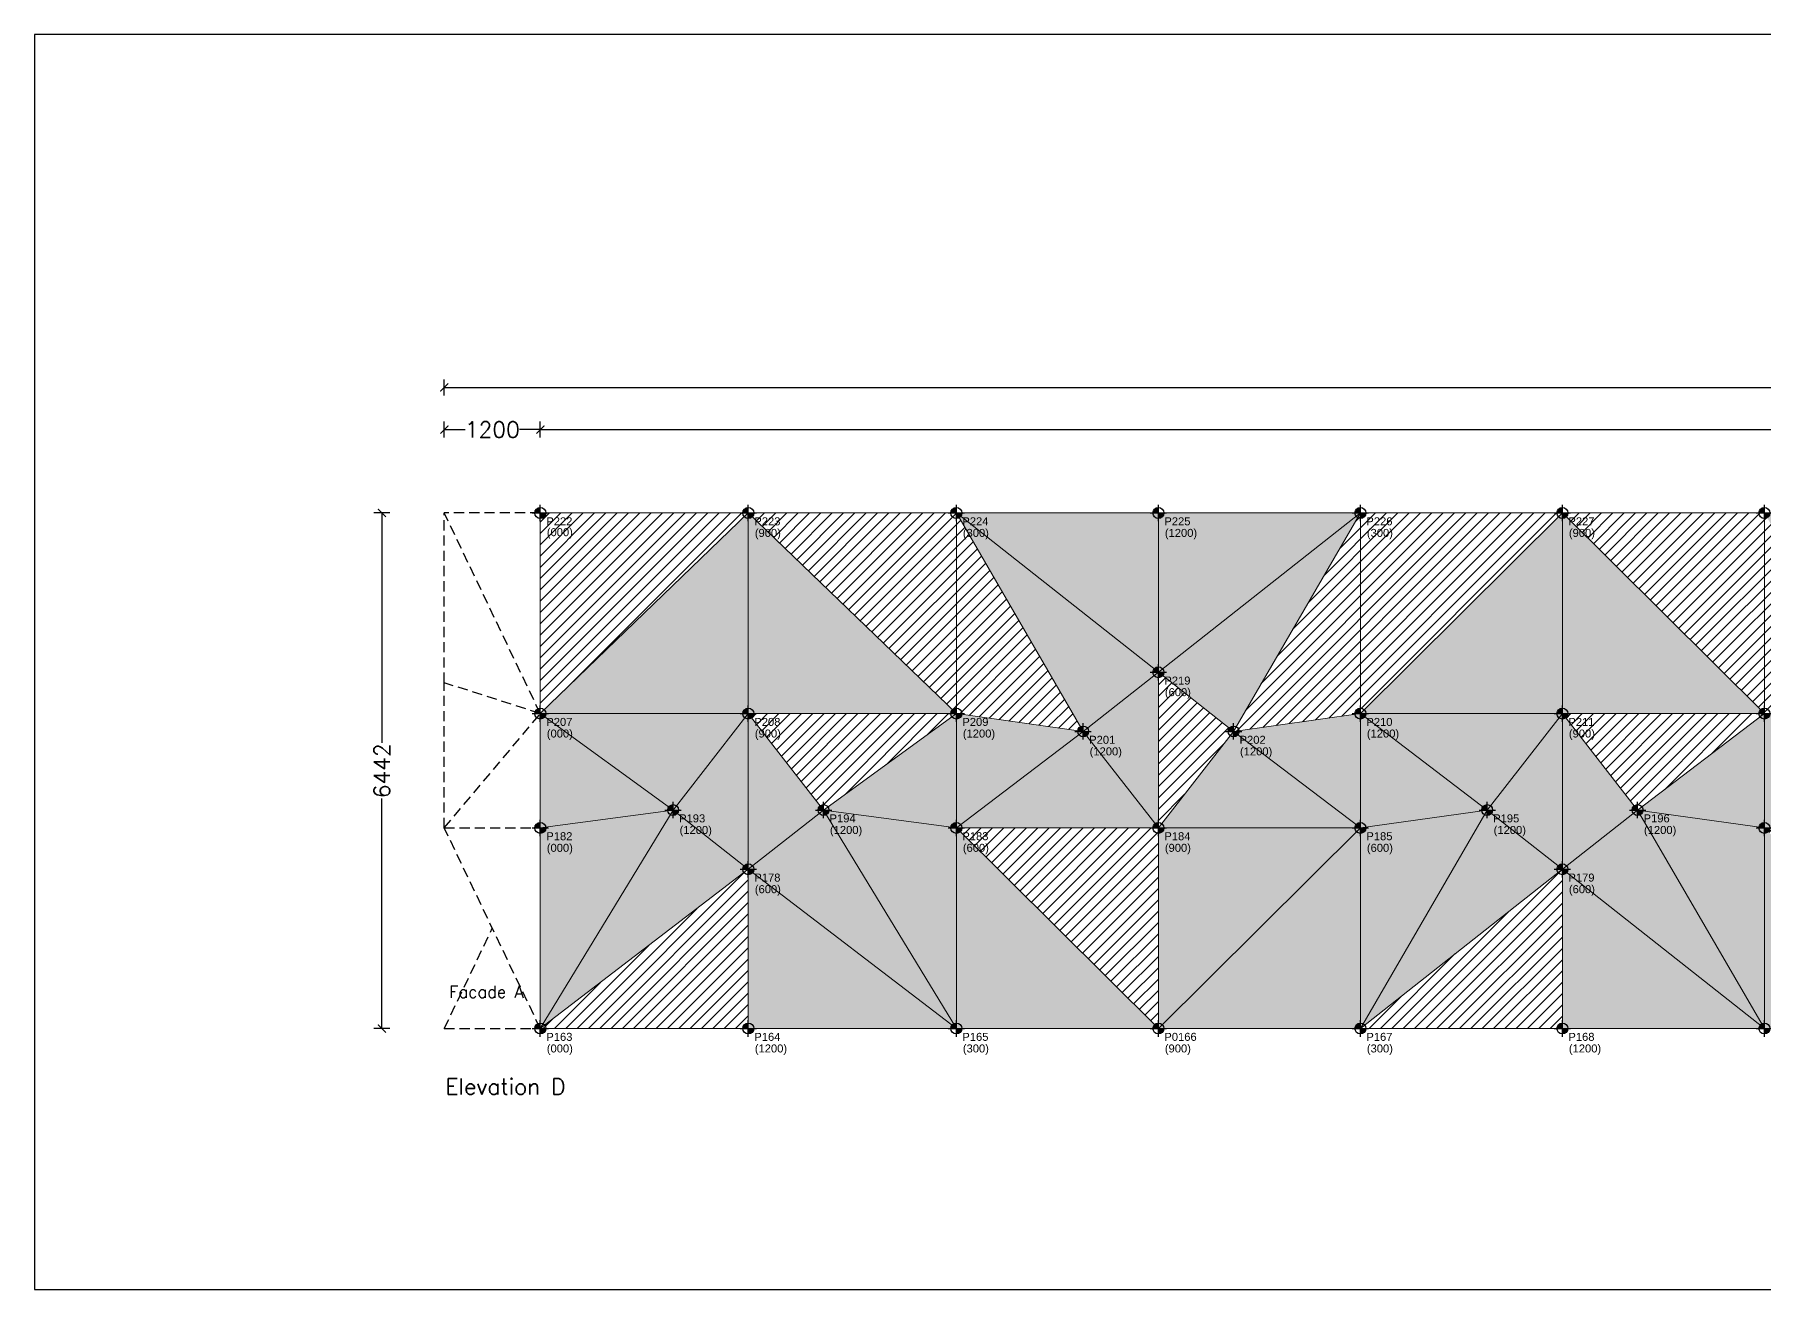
# Model space of a CAD drawing. Header units: millimetres. Extents: x -5121 to 189455, y -14753 to 25252.
# Drawn here: x -5121 to 16500, y 9572 to 25252 of the extents above; entities that cross this region are included whole.
import ezdxf
from ezdxf.enums import TextEntityAlignment as Align

# ---------------------------------------------------------------- set-up
doc = ezdxf.new("R2010")
doc.units = ezdxf.units.MM
doc.header["$MEASUREMENT"] = 0
doc.header["$PDMODE"] = 3
doc.header["$PDSIZE"] = -1
doc.linetypes.add('HIDDEN', pattern=[9.525, 6.35, -3.175])
for name, color, linetype in [('Ano_Tag_Coordinate', 95, 'Continuous'), ('Ano_Tag_Lvl', 95, 'Continuous'), ('Dim_Arc_100', 4, 'Continuous'), ('Hth_Elv_199', 199, 'Continuous'), ('Hth_Elv_200', 200, 'Continuous'), ('Hth_Elv_201', 201, 'Continuous'), ('Pln_Elv_05', 9, 'Continuous'), ('Txt_Ano', 95, 'Continuous'), ('Txt_Arc', 95, 'Continuous')]:
    doc.layers.add(name, color=color, linetype=linetype)
doc.layers.add('Fab_Elv_Proposed', color=4, linetype='Continuous', lineweight=18)
doc.layers.add('Hth_Level Tag', color=202, linetype='Continuous', lineweight=13)
doc.layers.add('Pln_Non-Printable', color=3, linetype='Continuous', plot=False)
doc.styles.add('ARIAL', font='arial.ttf')
doc.styles.add('MSA_Standard', font='romans.shx')
doc.dimstyles.new('Msa_1_100', dxfattribs={"dimscale": 100, "dimtxt": 2, "dimasz": 1, "dimexe": 1, "dimexo": 0, "dimgap": 0, "dimtad": 0, "dimdec": 0, "dimzin": 0, "dimdsep": 46, "dimtxsty": 'MSA_Standard', "dimblk": 'ARCHTICK', "dimcen": 0.09, "dimclrd": 4, "dimclre": 4, "dimclrt": 6, "dimadec": 0, "dimazin": 0, "dimtfac": 1, "dimtdec": 0, "dimtofl": 0, "dimtmove": 0, "dimatfit": 3, "dimfxl": 1, "dimfxlon": 1, "dimtolj": 1, "dimtzin": 0, "dimlwd": -1, "dimlwe": -1, "dimarcsym": 0})

# ---------------------------------------------------------------- blocks, each defined once
blk = doc.blocks.new('_ArchTick')
at = {"linetype": 'ByBlock', "const_width": 0.15}
blk.add_lwpolyline([(-0.5, -0.5), (0.5, 0.5)], dxfattribs=at)
blk = doc.blocks.new('*D61')
at = {"layer": 'Defpoints', "color": 0, "transparency": 16777216}
for p in [(36850, 20316), (1200, 19274), (36850, 19274)]:
    blk.add_point(p, dxfattribs=at)
at = {"layer": 'Dim_Arc_100', "color": 4, "transparency": 16777216}
for p, q in [((1200, 20216), (1200, 20416)), ((36850, 20216), (36850, 20416)), ((1200, 20316), (18577, 20316)), ((36850, 20316), (19473, 20316))]:
    blk.add_line(p, q, dxfattribs=at)
at = {"layer": 'Dim_Arc_100', "color": 4, "transparency": 16777216, "xscale": 100, "yscale": 100, "zscale": 100, "rotation": 180}
blk.add_blockref('_ArchTick', (1200, 20316), dxfattribs=at)
at = {"layer": 'Dim_Arc_100', "color": 4, "transparency": 16777216, "xscale": 100, "yscale": 100, "zscale": 100}
blk.add_blockref('_ArchTick', (36850, 20316), dxfattribs=at)
at = {"layer": 'Dim_Arc_100', "color": 6, "transparency": 16777216, "insert": (19025, 20316), "char_height": 200, "attachment_point": 5, "style": 'MSA_Standard'}
blk.add_mtext('\\A1;35650', dxfattribs=at)
blk = doc.blocks.new('*D63')
at = {"layer": 'Defpoints', "color": 0, "transparency": 16777216}
for p in [(0, 20316), (0, 19274), (1200, 19274)]:
    blk.add_point(p, dxfattribs=at)
at = {"layer": 'Dim_Arc_100', "color": 4, "transparency": 16777216}
for p, q in [((0, 20216), (0, 20416)), ((1200, 20216), (1200, 20416)), ((0, 20316), (262, 20316)), ((1200, 20316), (938, 20316))]:
    blk.add_line(p, q, dxfattribs=at)
at = {"layer": 'Dim_Arc_100', "color": 4, "transparency": 16777216, "xscale": 100, "yscale": 100, "zscale": 100, "rotation": 180}
blk.add_blockref('_ArchTick', (0, 20316), dxfattribs=at)
at = {"layer": 'Dim_Arc_100', "color": 4, "transparency": 16777216, "xscale": 100, "yscale": 100, "zscale": 100}
blk.add_blockref('_ArchTick', (1200, 20316), dxfattribs=at)
at = {"layer": 'Dim_Arc_100', "color": 6, "transparency": 16777216, "insert": (600, 20316), "char_height": 200, "attachment_point": 5, "style": 'MSA_Standard'}
blk.add_mtext('\\A1;1200', dxfattribs=at)
blk = doc.blocks.new('*D64')
at = {"layer": 'Defpoints', "color": 0, "transparency": 16777216}
for p in [(0, 19274), (-779, 12832), (0, 12832)]:
    blk.add_point(p, dxfattribs=at)
at = {"layer": 'Dim_Arc_100', "color": 4, "transparency": 16777216}
for p, q in [((-679, 19274), (-879, 19274)), ((-779, 19274), (-779, 16400)), ((-779, 12832), (-779, 15705)), ((-679, 12832), (-879, 12832))]:
    blk.add_line(p, q, dxfattribs=at)
at = {"layer": 'Dim_Arc_100', "color": 4, "transparency": 16777216, "xscale": 100, "yscale": 100, "zscale": 100}
for p, rotation in [((-779, 19274), 90), ((-779, 12832), 270)]:
    blk.add_blockref('_ArchTick', p, dxfattribs=dict(at, rotation=rotation))
at = {"layer": 'Dim_Arc_100', "color": 6, "transparency": 16777216, "insert": (-779, 16053), "char_height": 200, "attachment_point": 5, "rotation": 90, "style": 'MSA_Standard'}
blk.add_mtext('\\A1;6442', dxfattribs=at)
blk = doc.blocks.new('*D65')
at = {"layer": 'Defpoints', "color": 0, "transparency": 16777216}
for p in [(38050, 20844), (0, 19274), (38050, 19274)]:
    blk.add_point(p, dxfattribs=at)
at = {"layer": 'Dim_Arc_100', "color": 4, "transparency": 16777216}
for p, q in [((0, 20744), (0, 20944)), ((0, 20844), (18577, 20844)), ((38050, 20844), (19473, 20844)), ((38050, 20744), (38050, 20944))]:
    blk.add_line(p, q, dxfattribs=at)
at = {"layer": 'Dim_Arc_100', "color": 4, "transparency": 16777216, "xscale": 100, "yscale": 100, "zscale": 100, "rotation": 180}
blk.add_blockref('_ArchTick', (0, 20844), dxfattribs=at)
at = {"layer": 'Dim_Arc_100', "color": 4, "transparency": 16777216, "xscale": 100, "yscale": 100, "zscale": 100}
blk.add_blockref('_ArchTick', (38050, 20844), dxfattribs=at)
at = {"layer": 'Dim_Arc_100', "color": 6, "transparency": 16777216, "insert": (19025, 20844), "char_height": 200, "attachment_point": 5, "style": 'MSA_Standard'}
blk.add_mtext('\\A1;38050', dxfattribs=at)
blk = doc.blocks.new('Ano_Tag_Coordinate')
at = {"layer": 'Hth_Level Tag', "linetype": 'ByBlock'}
h = blk.add_hatch(color=256, dxfattribs=at)
h.dxf.hatch_style = 1
h.paths.add_polyline_path([(-1301, 0), (0, 0), (0, 1301, 0.4142136)])
h = blk.add_hatch(color=256, dxfattribs=at)
h.dxf.hatch_style = 1
h.paths.add_polyline_path([(1301, 0), (0, 0), (0, -1301, 0.4142136)])
at = {"layer": 'Ano_Tag_Lvl', "linetype": 'ByBlock'}
for points in [[(-1951, 0), (1951, 0)], [(0, -1951), (0, 1951)]]:
    blk.add_lwpolyline(points, dxfattribs=at)
blk.add_circle((0, 0), 1301, dxfattribs=at)
at = {"layer": 'Txt_Ano', "style": 'ARIAL'}
blk.add_attdef('PXXX', text='', height=2000, dxfattribs=at).set_placement((2820, 0), align=Align.MIDDLE_LEFT)
blk = doc.blocks.new('D_Tags')
at = {"layer": 'Ano_Tag_Coordinate'}
ref = blk.add_blockref('Ano_Tag_Coordinate', (1200, 19274), dxfattribs=dict(at, xscale=0.05239253852392003, yscale=0.05239253852392003, zscale=0.05239253852392003))
ref.add_attrib('PXXX', 'P222', dxfattribs={"layer": 'Txt_Ano', "height": 100, "style": 'ARIAL'}).set_placement((1275, 19170), align=Align.MIDDLE_LEFT)
ref = blk.add_blockref('Ano_Tag_Coordinate', (3800, 19274), dxfattribs=dict(at, xscale=0.05239253852392003, yscale=0.05239253852392003, zscale=0.05239253852392003))
ref.add_attrib('PXXX', 'P223', dxfattribs={"layer": 'Txt_Ano', "height": 100, "style": 'ARIAL'}).set_placement((3875, 19170), align=Align.MIDDLE_LEFT)
ref = blk.add_blockref('Ano_Tag_Coordinate', (6400, 19274), dxfattribs=dict(at, xscale=0.05239253852392003, yscale=0.05239253852392003, zscale=0.05239253852392003))
ref.add_attrib('PXXX', 'P224', dxfattribs={"layer": 'Txt_Ano', "height": 100, "style": 'ARIAL'}).set_placement((6475, 19170), align=Align.MIDDLE_LEFT)
ref = blk.add_blockref('Ano_Tag_Coordinate', (8925, 19274), dxfattribs=dict(at, xscale=0.05239253852392003, yscale=0.05239253852392003, zscale=0.05239253852392003))
ref.add_attrib('PXXX', 'P225', dxfattribs={"layer": 'Txt_Ano', "height": 100, "style": 'ARIAL'}).set_placement((9000, 19170), align=Align.MIDDLE_LEFT)
ref = blk.add_blockref('Ano_Tag_Coordinate', (11450, 19274), dxfattribs=dict(at, xscale=0.05239253852392003, yscale=0.05239253852392003, zscale=0.05239253852392003))
ref.add_attrib('PXXX', 'P226', dxfattribs={"layer": 'Txt_Ano', "height": 100, "style": 'ARIAL'}).set_placement((11525, 19170), align=Align.MIDDLE_LEFT)
ref = blk.add_blockref('Ano_Tag_Coordinate', (13975, 19274), dxfattribs=dict(at, xscale=0.05239253852392003, yscale=0.05239253852392003, zscale=0.05239253852392003))
ref.add_attrib('PXXX', 'P227', dxfattribs={"layer": 'Txt_Ano', "height": 100, "style": 'ARIAL'}).set_placement((14050, 19170), align=Align.MIDDLE_LEFT)
ref = blk.add_blockref('Ano_Tag_Coordinate', (16500, 19274), dxfattribs=dict(at, xscale=0.05239253852392003, yscale=0.05239253852392003, zscale=0.05239253852392003))
ref.add_attrib('PXXX', 'P228', dxfattribs={"layer": 'Txt_Ano', "height": 100, "style": 'ARIAL'}).set_placement((16575, 19170), align=Align.MIDDLE_LEFT)
ref = blk.add_blockref('Ano_Tag_Coordinate', (8925, 17284), dxfattribs=dict(at, xscale=0.05239253852392003, yscale=0.05239253852392003, zscale=0.05239253852392003))
ref.add_attrib('PXXX', 'P219', dxfattribs={"layer": 'Txt_Ano', "height": 100, "style": 'ARIAL'}).set_placement((9000, 17180), align=Align.MIDDLE_LEFT)
ref = blk.add_blockref('Ano_Tag_Coordinate', (1200, 16767), dxfattribs=dict(at, xscale=0.05239253852392003, yscale=0.05239253852392003, zscale=0.05239253852392003))
ref.add_attrib('PXXX', 'P207', dxfattribs={"layer": 'Txt_Ano', "height": 100, "style": 'ARIAL'}).set_placement((1275, 16663), align=Align.MIDDLE_LEFT)
ref = blk.add_blockref('Ano_Tag_Coordinate', (3800, 16767), dxfattribs=dict(at, xscale=0.05239253852392003, yscale=0.05239253852392003, zscale=0.05239253852392003))
ref.add_attrib('PXXX', 'P208', dxfattribs={"layer": 'Txt_Ano', "height": 100, "style": 'ARIAL'}).set_placement((3875, 16663), align=Align.MIDDLE_LEFT)
ref = blk.add_blockref('Ano_Tag_Coordinate', (6400, 16767), dxfattribs=dict(at, xscale=0.05239253852392003, yscale=0.05239253852392003, zscale=0.05239253852392003))
ref.add_attrib('PXXX', 'P209', dxfattribs={"layer": 'Txt_Ano', "height": 100, "style": 'ARIAL'}).set_placement((6475, 16663), align=Align.MIDDLE_LEFT)
ref = blk.add_blockref('Ano_Tag_Coordinate', (11450, 16767), dxfattribs=dict(at, xscale=0.05239253852392003, yscale=0.05239253852392003, zscale=0.05239253852392003))
ref.add_attrib('PXXX', 'P210', dxfattribs={"layer": 'Txt_Ano', "height": 100, "style": 'ARIAL'}).set_placement((11525, 16663), align=Align.MIDDLE_LEFT)
ref = blk.add_blockref('Ano_Tag_Coordinate', (13975, 16767), dxfattribs=dict(at, xscale=0.05239253852392003, yscale=0.05239253852392003, zscale=0.05239253852392003))
ref.add_attrib('PXXX', 'P211', dxfattribs={"layer": 'Txt_Ano', "height": 100, "style": 'ARIAL'}).set_placement((14050, 16663), align=Align.MIDDLE_LEFT)
ref = blk.add_blockref('Ano_Tag_Coordinate', (16500, 16767), dxfattribs=dict(at, xscale=0.05239253852392003, yscale=0.05239253852392003, zscale=0.05239253852392003))
ref.add_attrib('PXXX', 'P212', dxfattribs={"layer": 'Txt_Ano', "height": 100, "style": 'ARIAL'}).set_placement((16575, 16663), align=Align.MIDDLE_LEFT)
ref = blk.add_blockref('Ano_Tag_Coordinate', (7985, 16544), dxfattribs=dict(at, xscale=0.05239253852392003, yscale=0.05239253852392003, zscale=0.05239253852392003))
ref.add_attrib('PXXX', 'P201', dxfattribs={"layer": 'Txt_Ano', "height": 100, "style": 'ARIAL'}).set_placement((8060, 16440), align=Align.MIDDLE_LEFT)
ref = blk.add_blockref('Ano_Tag_Coordinate', (9865, 16544), dxfattribs=dict(at, xscale=0.05239253852392003, yscale=0.05239253852392003, zscale=0.05239253852392003))
ref.add_attrib('PXXX', 'P202', dxfattribs={"layer": 'Txt_Ano', "height": 100, "style": 'ARIAL'}).set_placement((9940, 16440), align=Align.MIDDLE_LEFT)
ref = blk.add_blockref('Ano_Tag_Coordinate', (2860, 15562), dxfattribs=dict(at, xscale=0.05239253852392003, yscale=0.05239253852392003, zscale=0.05239253852392003))
ref.add_attrib('PXXX', 'P193', dxfattribs={"layer": 'Txt_Ano', "height": 100, "style": 'ARIAL'}).set_placement((2935, 15458), align=Align.MIDDLE_LEFT)
ref = blk.add_blockref('Ano_Tag_Coordinate', (4740, 15562), dxfattribs=dict(at, xscale=0.05239253852392003, yscale=0.05239253852392003, zscale=0.05239253852392003))
ref.add_attrib('PXXX', 'P194', dxfattribs={"layer": 'Txt_Ano', "height": 100, "style": 'ARIAL'}).set_placement((4815, 15458), align=Align.MIDDLE_LEFT)
ref = blk.add_blockref('Ano_Tag_Coordinate', (13035, 15562), dxfattribs=dict(at, xscale=0.05239253852392003, yscale=0.05239253852392003, zscale=0.05239253852392003))
ref.add_attrib('PXXX', 'P195', dxfattribs={"layer": 'Txt_Ano', "height": 100, "style": 'ARIAL'}).set_placement((13110, 15458), align=Align.MIDDLE_LEFT)
ref = blk.add_blockref('Ano_Tag_Coordinate', (14915, 15562), dxfattribs=dict(at, xscale=0.05239253852392003, yscale=0.05239253852392003, zscale=0.05239253852392003))
ref.add_attrib('PXXX', 'P196', dxfattribs={"layer": 'Txt_Ano', "height": 100, "style": 'ARIAL'}).set_placement((14990, 15458), align=Align.MIDDLE_LEFT)
ref = blk.add_blockref('Ano_Tag_Coordinate', (1200, 15339), dxfattribs=dict(at, xscale=0.05239253852392003, yscale=0.05239253852392003, zscale=0.05239253852392003))
ref.add_attrib('PXXX', 'P182', dxfattribs={"layer": 'Txt_Ano', "height": 100, "style": 'ARIAL'}).set_placement((1275, 15235), align=Align.MIDDLE_LEFT)
ref = blk.add_blockref('Ano_Tag_Coordinate', (6400, 15339), dxfattribs=dict(at, xscale=0.05239253852392003, yscale=0.05239253852392003, zscale=0.05239253852392003))
ref.add_attrib('PXXX', 'P183', dxfattribs={"layer": 'Txt_Ano', "height": 100, "style": 'ARIAL'}).set_placement((6475, 15235), align=Align.MIDDLE_LEFT)
ref = blk.add_blockref('Ano_Tag_Coordinate', (8925, 15339), dxfattribs=dict(at, xscale=0.05239253852392003, yscale=0.05239253852392003, zscale=0.05239253852392003))
ref.add_attrib('PXXX', 'P184', dxfattribs={"layer": 'Txt_Ano', "height": 100, "style": 'ARIAL'}).set_placement((9000, 15235), align=Align.MIDDLE_LEFT)
ref = blk.add_blockref('Ano_Tag_Coordinate', (11450, 15339), dxfattribs=dict(at, xscale=0.05239253852392003, yscale=0.05239253852392003, zscale=0.05239253852392003))
ref.add_attrib('PXXX', 'P185', dxfattribs={"layer": 'Txt_Ano', "height": 100, "style": 'ARIAL'}).set_placement((11525, 15235), align=Align.MIDDLE_LEFT)
ref = blk.add_blockref('Ano_Tag_Coordinate', (16500, 15339), dxfattribs=dict(at, xscale=0.05239253852392003, yscale=0.05239253852392003, zscale=0.05239253852392003))
ref.add_attrib('PXXX', 'P186', dxfattribs={"layer": 'Txt_Ano', "height": 100, "style": 'ARIAL'}).set_placement((16575, 15235), align=Align.MIDDLE_LEFT)
ref = blk.add_blockref('Ano_Tag_Coordinate', (3800, 14822), dxfattribs=dict(at, xscale=0.05239253852392003, yscale=0.05239253852392003, zscale=0.05239253852392003))
ref.add_attrib('PXXX', 'P178', dxfattribs={"layer": 'Txt_Ano', "height": 100, "style": 'ARIAL'}).set_placement((3875, 14718), align=Align.MIDDLE_LEFT)
ref = blk.add_blockref('Ano_Tag_Coordinate', (13975, 14822), dxfattribs=dict(at, xscale=0.05239253852392003, yscale=0.05239253852392003, zscale=0.05239253852392003))
ref.add_attrib('PXXX', 'P179', dxfattribs={"layer": 'Txt_Ano', "height": 100, "style": 'ARIAL'}).set_placement((14050, 14718), align=Align.MIDDLE_LEFT)
ref = blk.add_blockref('Ano_Tag_Coordinate', (1200, 12832), dxfattribs=dict(at, xscale=0.05239253852392003, yscale=0.05239253852392003, zscale=0.05239253852392003))
ref.add_attrib('PXXX', 'P163', dxfattribs={"layer": 'Txt_Ano', "height": 100, "style": 'ARIAL'}).set_placement((1275, 12728), align=Align.MIDDLE_LEFT)
ref = blk.add_blockref('Ano_Tag_Coordinate', (3800, 12832), dxfattribs=dict(at, xscale=0.05239253852392003, yscale=0.05239253852392003, zscale=0.05239253852392003))
ref.add_attrib('PXXX', 'P164', dxfattribs={"height": 100, "style": 'ARIAL'}).set_placement((3875, 12728), align=Align.MIDDLE_LEFT)
ref = blk.add_blockref('Ano_Tag_Coordinate', (6400, 12832), dxfattribs=dict(at, xscale=0.05239253852392003, yscale=0.05239253852392003, zscale=0.05239253852392003))
ref.add_attrib('PXXX', 'P165', dxfattribs={"layer": 'Txt_Ano', "height": 100, "style": 'ARIAL'}).set_placement((6475, 12728), align=Align.MIDDLE_LEFT)
ref = blk.add_blockref('Ano_Tag_Coordinate', (8925, 12832), dxfattribs=dict(at, xscale=0.05239253852392003, yscale=0.05239253852392003, zscale=0.05239253852392003))
ref.add_attrib('PXXX', 'P0166', dxfattribs={"layer": 'Txt_Ano', "height": 100, "style": 'ARIAL'}).set_placement((9000, 12728), align=Align.MIDDLE_LEFT)
ref = blk.add_blockref('Ano_Tag_Coordinate', (11450, 12832), dxfattribs=dict(at, xscale=0.05239253852392003, yscale=0.05239253852392003, zscale=0.05239253852392003))
ref.add_attrib('PXXX', 'P167', dxfattribs={"layer": 'Txt_Ano', "height": 100, "style": 'ARIAL'}).set_placement((11525, 12728), align=Align.MIDDLE_LEFT)
ref = blk.add_blockref('Ano_Tag_Coordinate', (13975, 12832), dxfattribs=dict(at, xscale=0.05239253852392003, yscale=0.05239253852392003, zscale=0.05239253852392003))
ref.add_attrib('PXXX', 'P168', dxfattribs={"layer": 'Txt_Ano', "height": 100, "style": 'ARIAL'}).set_placement((14050, 12728), align=Align.MIDDLE_LEFT)
ref = blk.add_blockref('Ano_Tag_Coordinate', (16500, 12832), dxfattribs=dict(at, xscale=0.05239253852392003, yscale=0.05239253852392003, zscale=0.05239253852392003))
ref.add_attrib('PXXX', 'P169', dxfattribs={"layer": 'Txt_Ano', "height": 100, "style": 'ARIAL'}).set_placement((16575, 12728), align=Align.MIDDLE_LEFT)
at = {"layer": 'Txt_Arc', "char_height": 100, "width": 1755.88, "attachment_point": 1, "style": 'ARIAL'}
for s, insert in [('(000)', (1281, 19084)), ('(900)', (3881, 19075, -31)), ('(300)', (6481, 19075, -31)), ('(1200)', (9006, 19075, -31)), ('(300)', (11531, 19075, -31)), ('(900)', (14056, 19075, -31)), ('(600)', (9006, 17085, -31)), ('(000)', (1281, 16568, -31)), ('(900)', (3881, 16568, -31)), ('(1200)', (6481, 16568, 31)), ('(1200)', (11531, 16568, 31)), ('(900)', (14056, 16568, -31)), ('(1200)', (8066, 16345, -31)), ('(1200)', (9945, 16345)), ('(1200)', (2941, 15363, -31)), ('(1200)', (4820, 15363)), ('(1200)', (13116, 15363, -31)), ('(1200)', (14995, 15363)), ('(000)', (1281, 15140, -31)), ('(600)', (6481, 15140)), ('(900)', (9006, 15140)), ('(600)', (11531, 15140)), ('(600)', (3881, 14623, -31)), ('(600)', (14056, 14623, -31)), ('(000)', (1281, 12633)), ('(1200)', (3881, 12633)), ('(300)', (6481, 12633)), ('(900)', (9006, 12633)), ('(300)', (11531, 12633)), ('(1200)', (14056, 12633))]:
    blk.add_mtext(s, dxfattribs=dict(at, insert=insert))

msp = doc.modelspace()

# ---------------------------------------------------------------- hatches: boundary and pattern name
at = {"layer": 'Hth_Elv_199'}
h = msp.add_hatch(color=256, dxfattribs=at)
h.dxf.hatch_style = 1
h.paths.add_polyline_path([(1200, 16766.9), (1200, 15338.9), (2860.1, 15561.9)])
h.paths.add_polyline_path([(3800, 16766.9), (1200, 16766.9), (2860.1, 15561.9)])
h.paths.add_polyline_path([(3800, 19273.9), (1200, 16766.9), (3800, 16766.9)])
h.paths.add_polyline_path([(3800, 16766.9), (2860.1, 15561.9), (3800, 14821.9)])
h.paths.add_polyline_path([(3800, 14821.9), (2860.1, 15561.9), (1200, 12831.9)])
h.paths.add_polyline_path([(3800, 14821.9), (3800, 12831.9), (6400, 12831.9)])
h.paths.add_polyline_path([(4739.9, 15561.9), (3800, 14821.9), (6400, 12831.9)])
h.paths.add_polyline_path([(6400, 15338.9), (4739.9, 15561.9), (6400, 12831.9)])
h.paths.add_polyline_path([(6400, 16766.9), (4739.9, 15561.9), (6400, 15338.9)])
h.paths.add_polyline_path([(3800, 19273.9), (3800, 16766.9), (6400, 16766.9)])
h.paths.add_polyline_path([(6400, 19273.9), (7985.1, 16543.9), (8925, 17283.9)])
h.paths.add_polyline_path([(8925, 19273.9), (6400, 19273.9), (8925, 17283.9)])
h.paths.add_polyline_path([(8925, 17283.9), (7985.1, 16543.9), (8925, 15338.9)])
h.paths.add_polyline_path([(7985.1, 16543.9), (6400, 15338.9), (8925, 15338.9)])
h.paths.add_polyline_path([(6400, 15338.9), (6400, 12831.9), (8925, 12831.9)])
h.paths.add_polyline_path([(11450, 15338.9), (8925, 15338.9), (8925, 12831.9)])
h.paths.add_polyline_path([(11450, 15338.9), (8925, 12831.9), (11450, 12831.9)])
h.paths.add_polyline_path([(11450, 16766.9), (9864.9, 16543.9), (11450, 15338.9)])
h.paths.add_polyline_path([(9864.9, 16543.9), (8925, 15338.9), (11450, 15338.9)])
h.paths.add_polyline_path([(11450, 19273.9), (8925, 17283.9), (9864.9, 16543.9)])
h.paths.add_polyline_path([(13975, 16766.9), (13035.1, 15561.9), (13975, 14821.9)])
h.paths.add_polyline_path([(13975, 16766.9), (11450, 16766.9), (13035.1, 15561.9)])
h.paths.add_polyline_path([(11450, 16766.9), (11450, 15338.9), (13035.1, 15561.9)])
h.paths.add_polyline_path([(13975, 19273.9), (11450, 16766.9), (13975, 16766.9)])
h.paths.add_polyline_path([(13975, 19273.9), (13975, 16766.9), (16500, 16766.9)])
h.paths.add_polyline_path([(16500, 16766.9), (14914.9, 15561.9), (16500, 15338.9)])
h.paths.add_polyline_path([(16500, 15338.9), (14914.9, 15561.9), (16500, 12831.9)])
h.paths.add_polyline_path([(14914.9, 15561.9), (13975, 14821.9), (16500, 12831.9)])
h.paths.add_polyline_path([(13975, 14821.9), (13975, 12831.9), (16500, 12831.9)])
h.paths.add_polyline_path([(13975, 14821.9), (13035.1, 15561.9), (11450, 12831.9)])
h.paths.add_polyline_path([(16500, 15338.9), (16500, 12831.9), (19025, 12831.9)])
h.paths.add_polyline_path([(18085.1, 16543.9), (16500, 15338.9), (19025, 15338.9)])
h.paths.add_polyline_path([(19025, 17283.9), (18085.1, 16543.9), (19025, 15338.9)])
h.paths.add_polyline_path([(16500, 19273.9), (18085.1, 16543.9), (19025, 17283.9)])
h.paths.add_polyline_path([(19025, 19273.9), (16500, 19273.9), (19025, 17283.9)])
h.paths.add_polyline_path([(21550, 19273.9), (19025, 17283.9), (19964.9, 16543.9)])
h.paths.add_polyline_path([(21550, 16766.9), (19964.9, 16543.9), (21550, 15338.9)])
h.paths.add_polyline_path([(19964.9, 16543.9), (19025, 15338.9), (21550, 15338.9)])
h.paths.add_polyline_path([(21550, 15338.9), (19025, 15338.9), (19025, 12831.9)])
h.paths.add_polyline_path([(21550, 15338.9), (19025, 12831.9), (21550, 12831.9)])
h.paths.add_polyline_path([(24075, 14821.9), (23135.1, 15561.9), (21550, 12831.9)])
h.paths.add_polyline_path([(24075, 16766.9), (23135.1, 15561.9), (24075, 14821.9)])
h.paths.add_polyline_path([(24075, 16766.9), (21550, 16766.9), (23135.1, 15561.9)])
h.paths.add_polyline_path([(21550, 16766.9), (21550, 15338.9), (23135.1, 15561.9)])
h.paths.add_polyline_path([(24075, 19273.9), (21550, 16766.9), (24075, 16766.9)])
h.paths.add_polyline_path([(24075, 19273.9), (24075, 16766.9), (26600, 16766.9)])
h.paths.add_polyline_path([(26600, 16766.9), (25014.9, 15561.9), (26600, 15338.9)])
h.paths.add_polyline_path([(26600, 15338.9), (25014.9, 15561.9), (26600, 12831.9)], flags=17)
h.paths.add_polyline_path([(25014.9, 15561.9), (24075, 14821.9), (26600, 12831.9)])
h.paths.add_polyline_path([(24075, 14821.9), (24075, 12831.9), (26600, 12831.9)])
h.paths.add_polyline_path([(26600, 15338.9), (26600, 12831.9), (29125, 12831.9)])
h.paths.add_polyline_path([(28185.1, 16543.9), (26600, 15338.9), (29125, 15338.9)])
h.paths.add_polyline_path([(29125, 17283.9), (28185.1, 16543.9), (29125, 15338.9)])
h.paths.add_polyline_path([(26600, 19273.9), (28185.1, 16543.9), (29125, 17283.9)])
h.paths.add_polyline_path([(29125, 19273.9), (26600, 19273.9), (29125, 17283.9)])
h.paths.add_polyline_path([(31650, 19273.9), (29125, 17283.9), (30064.9, 16543.9)])
h.paths.add_polyline_path([(31650, 16766.9), (30064.9, 16543.9), (31650, 15338.9)])
h.paths.add_polyline_path([(30064.9, 16543.9), (29125, 15338.9), (31650, 15338.9)])
h.paths.add_polyline_path([(31650, 15338.9), (29125, 15338.9), (29125, 12831.9)])
h.paths.add_polyline_path([(31650, 15338.9), (29125, 12831.9), (31650, 12831.9)])
h.paths.add_polyline_path([(33310.1, 15561.9), (31650, 12831.9), (34250, 14821.9)])
h.paths.add_polyline_path([(34250, 16766.9), (33310.1, 15561.9), (34250, 14821.9)])
h.paths.add_polyline_path([(34250, 16766.9), (31650, 16766.9), (33310.1, 15561.9)])
h.paths.add_polyline_path([(31650, 16766.9), (31650, 15338.9), (33310.1, 15561.9)])
h.paths.add_polyline_path([(34250, 19273.9), (31650, 16766.9), (34250, 16766.9)])
h.paths.add_polyline_path([(34250, 19273.9), (34250, 16766.9), (36850, 16766.9)])
h.paths.add_polyline_path([(36850, 16766.9), (35189.9, 15561.9), (36850, 15338.9)])
h.paths.add_polyline_path([(36850, 15338.9), (35189.9, 15561.9), (36850, 12831.9)])
h.paths.add_polyline_path([(35189.9, 15561.9), (34250, 14821.9), (36850, 12831.9)])
h.paths.add_polyline_path([(34250, 14821.9), (34250, 12831.9), (36850, 12831.9)])
at = {"layer": 'Hth_Elv_200'}
h = msp.add_hatch(dxfattribs=at)
h.set_pattern_fill('ANSI31', color=256, scale=800)
h.paths.add_polyline_path([(3800, 19273.9), (1200, 19273.9), (1200, 16766.9)])
h.paths.add_polyline_path([(3800, 14821.9), (1200, 12831.9), (3800, 12831.9)])
h.paths.add_polyline_path([(6400, 19273.9), (3800, 19273.9), (6400, 16766.9)])
h.paths.add_polyline_path([(6400, 16766.9), (3800, 16766.9), (4739.9, 15561.9)])
h.paths.add_polyline_path([(8925, 15338.9), (6400, 15338.9), (8925, 12831.9)])
h.paths.add_polyline_path([(6400, 19273.9), (6400, 16766.9), (7985.1, 16543.9)])
h.paths.add_polyline_path([(9864.9, 16543.9), (8925, 17283.9), (8925, 15338.9)])
h.paths.add_polyline_path([(11450, 19273.9), (9864.9, 16543.9), (11450, 16766.9)])
h.paths.add_polyline_path([(13975, 19273.9), (11450, 19273.9), (11450, 16766.9)])
h.paths.add_polyline_path([(13975, 14821.9), (11450, 12831.9), (13975, 12831.9)])
h.paths.add_polyline_path([(16500, 19273.9), (13975, 19273.9), (16500, 16766.9)])
h.paths.add_polyline_path([(16500, 16766.9), (13975, 16766.9), (14914.9, 15561.9)])
h.paths.add_polyline_path([(19025, 15338.9), (16500, 15338.9), (19025, 12831.9)])
h.paths.add_polyline_path([(16500, 19273.9), (16500, 16766.9), (18085.1, 16543.9)])
h.paths.add_polyline_path([(21550, 19273.9), (19964.9, 16543.9), (21550, 16766.9)])
h.paths.add_polyline_path([(19025, 17283.9), (19025, 15338.9), (19964.9, 16543.9)])
h.paths.add_polyline_path([(24075, 19273.9), (21550, 19273.9), (21550, 16766.9)])
h.paths.add_polyline_path([(24075, 14821.9), (21550, 12831.9), (24075, 12831.9)])
h.paths.add_polyline_path([(26600, 16766.9), (24075, 16766.9), (25014.9, 15561.9)])
h.paths.add_polyline_path([(26600, 19273.9), (24075, 19273.9), (26600, 16766.9)])
h.paths.add_polyline_path([(26600, 19273.9), (26600, 16766.9), (28185.1, 16543.9)])
h.paths.add_polyline_path([(29125, 15338.9), (26600, 15338.9), (29125, 12831.9)])
h.paths.add_polyline_path([(30064.9, 16543.9), (29125, 17283.9), (29125, 15338.9)])
h.paths.add_polyline_path([(31650, 19273.9), (30064.9, 16543.9), (31650, 16766.9)])
h.paths.add_polyline_path([(34250, 19273.9), (31650, 19273.9), (31650, 16766.9)])
h.paths.add_polyline_path([(36850, 19273.9), (34250, 19273.9), (36850, 16766.9)])
h.paths.add_polyline_path([(36850, 16766.9), (34250, 16766.9), (35189.9, 15561.9)])
h.paths.add_polyline_path([(34250, 14821.9), (31650, 12831.9), (34250, 12831.9)])
at = {"layer": 'Hth_Elv_201'}
h = msp.add_hatch(color=256, dxfattribs=at)
h.dxf.hatch_style = 1
h.paths.add_polyline_path([(2860.1, 15561.9), (1200, 15338.9), (1200, 12831.9)])
h.paths.add_polyline_path([(3800, 16766.9), (3800, 14821.9), (4739.9, 15561.9)])
h.paths.add_polyline_path([(7985.1, 16543.9), (6400, 16766.9), (6400, 15338.9)])
h.paths.add_polyline_path([(11450, 19273.9), (8925, 19273.9), (8925, 17283.9)])
h.paths.add_polyline_path([(13035.1, 15561.9), (11450, 15338.9), (11450, 12831.9)])
h.paths.add_polyline_path([(14914.9, 15561.9), (13975, 16766.9), (13975, 14821.9)])
h.paths.add_polyline_path([(18085.1, 16543.9), (16500, 16766.9), (16500, 15338.9)])
h.paths.add_polyline_path([(21550, 19273.9), (19025, 19273.9), (19025, 17283.9)])
h.paths.add_polyline_path([(23135.1, 15561.9), (21550, 15338.9), (21550, 12831.9)])
h.paths.add_polyline_path([(24075, 16766.9), (24075, 14821.9), (25014.9, 15561.9)])
h.paths.add_polyline_path([(28185.1, 16543.9), (26600, 16766.9), (26600, 15338.9)])
h.paths.add_polyline_path([(31650, 19273.9), (29125, 19273.9), (29125, 17283.9)])
h.paths.add_polyline_path([(33310.1, 15561.9), (31650, 15338.9), (31650, 12831.9)])
h.paths.add_polyline_path([(34250, 16766.9), (34250, 14821.9), (35189.9, 15561.9)])

# ---------------------------------------------------------------- linework, layer by layer
at = {"layer": 'Fab_Elv_Proposed'}
for points in [[(3800, 19273.9), (3800, 16766.9), (1200, 16766.9)], [(1200, 19273.9), (3800, 19273.9), (1200, 16766.9)], [(3800, 19273.9), (3800, 16766.9), (6400, 16766.9)], [(6400, 19273.9), (3800, 19273.9), (6400, 16766.9)], [(7985.1, 16543.9), (8925, 17283.9), (6400, 19273.9), (6400, 19273.9)], [(8925, 17283.9), (8925, 19273.9), (6400, 19273.9)], [(6400, 19273.9), (7985.1, 16543.9), (6400, 16766.9)], [(9864.9, 16543.9), (8925, 17283.9), (11450, 19273.9), (11450, 19273.9)], [(8925, 17283.9), (8925, 19273.9), (11450, 19273.9)], [(11450, 19273.9), (9864.9, 16543.9), (11450, 16766.9)], [(13975, 19273.9), (13975, 16766.9), (11450, 16766.9)], [(11450, 19273.9), (13975, 19273.9), (11450, 16766.9)], [(13975, 19273.9), (13975, 16766.9), (16500, 16766.9)], [(16500, 19273.9), (13975, 19273.9), (16500, 16766.9)], [(8925, 15338.9), (7985.1, 16543.9), (8925, 17283.9)], [(8925, 15338.9), (9864.9, 16543.9), (8925, 17283.9)], [(1200, 16766.9), (3800, 16766.9), (2860.1, 15561.9)], [(1200, 15338.9), (2860.1, 15561.9), (1200, 16766.9)], [(3800, 16766.9), (2860.1, 15561.9), (3800, 14821.9)], [(6400, 16766.9), (3800, 16766.9), (4739.9, 15561.9)], [(3800, 16766.9), (4739.9, 15561.9), (3800, 14821.9)], [(6400, 15338.9), (4739.9, 15561.9), (6400, 16766.9)], [(6400, 16766.9), (7985.1, 16543.9), (6400, 15338.9)], [(11450, 16766.9), (9864.9, 16543.9), (11450, 15338.9)], [(11450, 16766.9), (13975, 16766.9), (13035.1, 15561.9)], [(11450, 15338.9), (13035.1, 15561.9), (11450, 16766.9)], [(13975, 16766.9), (13035.1, 15561.9), (13975, 14821.9)], [(16500, 16766.9), (13975, 16766.9), (14914.9, 15561.9)], [(13975, 16766.9), (14914.9, 15561.9), (13975, 14821.9)], [(16500, 15338.9), (14914.9, 15561.9), (16500, 16766.9)], [(6400, 15338.9), (8925, 15338.9), (7985.1, 16543.9)], [(11450, 15338.9), (8925, 15338.9), (9864.9, 16543.9)], [(2860.1, 15561.9), (3800, 14821.9), (1200, 12831.9), (1200, 12831.9)], [(1200, 12831.9), (2860.1, 15561.9), (1200, 15338.9)], [(4739.9, 15561.9), (3800, 14821.9), (6400, 12831.9), (6400, 12831.9)], [(6400, 12831.9), (4739.9, 15561.9), (6400, 15338.9)], [(13035.1, 15561.9), (13975, 14821.9), (11450, 12831.9), (11450, 12831.9)], [(11450, 12831.9), (13035.1, 15561.9), (11450, 15338.9)], [(14914.9, 15561.9), (13975, 14821.9), (16500, 12831.9), (16500, 12831.9)], [(16500, 12831.9), (14914.9, 15561.9), (16500, 15338.9)], [(8925, 12831.9), (8925, 15338.9), (6400, 15338.9)], [(6400, 12831.9), (8925, 12831.9), (6400, 15338.9)], [(8925, 12831.9), (8925, 15338.9), (11450, 15338.9)], [(11450, 12831.9), (8925, 12831.9), (11450, 15338.9)], [(3800, 14821.9), (3800, 12831.9), (1200, 12831.9)], [(3800, 14821.9), (3800, 12831.9), (6400, 12831.9)], [(13975, 14821.9), (13975, 12831.9), (11450, 12831.9)], [(13975, 14821.9), (13975, 12831.9), (16500, 12831.9)]]:
    msp.add_lwpolyline(points, close=True, dxfattribs=at)
at = {"layer": 'Pln_Elv_05', "linetype": 'HIDDEN', "ltscale": 20}
for points in [[(1200, 16766.9), (0, 19273.9)], [(1200, 19273.9), (0, 19273.9)], [(0, 17151.9), (0, 19273.9)], [(1200, 16766.9), (0, 17151.9)], [(0, 15338.9), (0, 17151.9)], [(1200, 12831.9), (0, 15338.9), (1200, 16766.9)], [(0, 15338.9), (1200, 15338.9)], [(0, 12831.9), (600, 14085.4)], [(0, 12831.9), (1200, 12831.9)]]:
    msp.add_lwpolyline(points, dxfattribs=at)
at = {"layer": 'Pln_Non-Printable'}
msp.add_lwpolyline([(-5121, 9572), (154963.3, 9572), (154963.3, 25251.8), (-5121, 25251.8)], close=True, dxfattribs=at)

# ---------------------------------------------------------------- block references
at = {"layer": 'Ano_Tag_Coordinate'}
msp.add_blockref('D_Tags', (0, 0), dxfattribs=at)

# ---------------------------------------------------------------- texts
at = {"layer": 'Txt_Arc', "attachment_point": 1, "style": 'MSA_Standard'}
for s, insert, char_height, width in [('Facade A', (59.9, 13364.9), 150, 1431.886), ('Elevation D', (15.6, 12205.8), 200, 3492.006)]:
    msp.add_mtext(s, dxfattribs=dict(at, insert=insert, char_height=char_height, width=width))

# ---------------------------------------------------------------- dimensions: what is measured, and where the dimension line sits
at = {"layer": 'Dim_Arc_100'}
for base, p1, p2, picture, middle in [((38050, 20843.6), (0, 19273.9), (38050, 19273.9), '*D65', (19025, 20843.6)), ((0, 20316.1), (1200, 19273.9), (0, 19273.9), '*D63', (600, 20316.1)), ((36850, 20316.1), (1200, 19273.9), (36850, 19273.9), '*D61', (19025, 20316.1))]:
    dim = msp.add_linear_dim(base=base, p1=p1, p2=p2, dimstyle='Msa_1_100', dxfattribs=at)
    dim.commit()
    dim.dimension.update_dxf_attribs({"geometry": picture, "text_midpoint": middle})
dim = msp.add_linear_dim(base=(-779.1, 12831.9), p1=(0, 19273.9), p2=(0, 12831.9), angle=90, dimstyle='Msa_1_100', dxfattribs=at)
dim.commit()
dim.dimension.update_dxf_attribs({"geometry": '*D64', "text_midpoint": (-779.1, 16052.9)})

doc.saveas('drawing.dxf')
